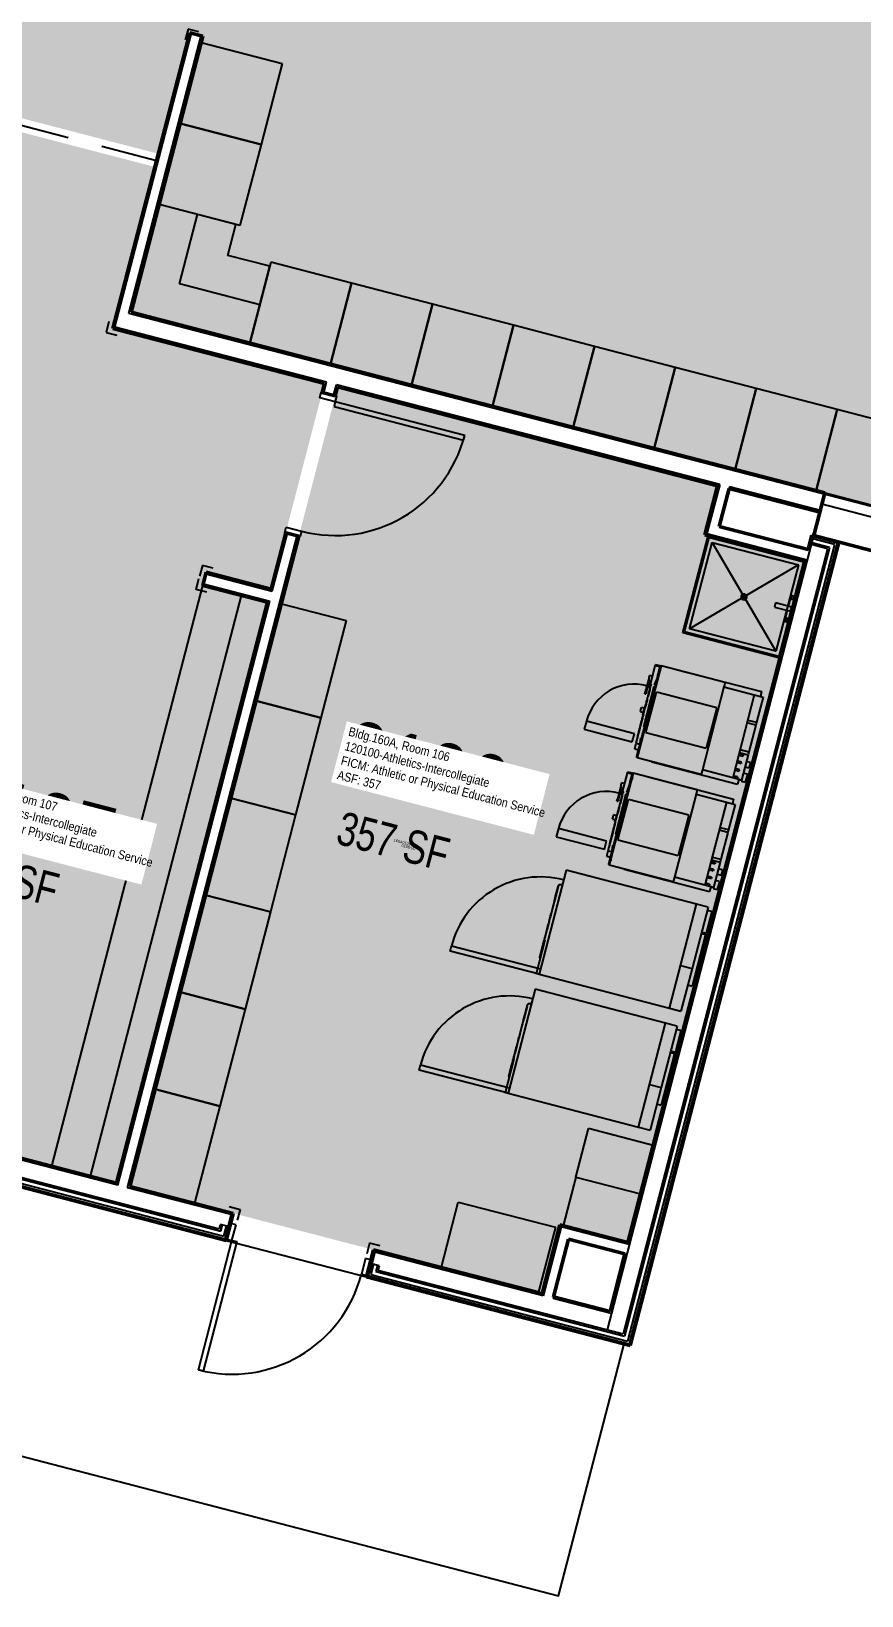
# Model space of a CAD drawing. Header units: inches. Extents: x 69197503 to 69201323, y 27704041 to 27705339.
# Drawn here: x 69200402 to 69200700, y 27704041 to 27704603 of the extents above; entities that cross this region are included whole.
import ezdxf
from ezdxf.enums import TextEntityAlignment as Align

# ---------------------------------------------------------------- set-up
doc = ezdxf.new("R2010")
doc.units = ezdxf.units.IN
doc.header["$LTSCALE"] = 100
doc.header["$MEASUREMENT"] = 0
doc.linetypes.add('DASHED2', pattern=[0.375, 0.25, -0.125])
doc.layers.get('0').update_dxf_attribs({"linetype": 'CONTINUOUS'})
for name, color, linetype in [('A-DOOR', 2, 'CONTINUOUS'), ('A-FLOR', 3, 'CONTINUOUS'), ('A-FURN', 3, 'CONTINUOUS'), ('A-IDEN-RNUM', 7, 'CONTINUOUS'), ('A-IDEN-SNUM', 4, 'CONTINUOUS'), ('A-IDEN-VNUM', 4, 'CONTINUOUS'), ('A-MISC', 3, 'CONTINUOUS'), ('A-ROOF', 2, 'CONTINUOUS'), ('A-SITE', 3, 'CONTINUOUS'), ('A-WALL', 5, 'CONTINUOUS'), ('AREA-TEXT', 3, 'CONTINUOUS'), ('P-SANR-FIXT', 2, 'CONTINUOUS'), ('Rooms-Category-Color', 7, 'CONTINUOUS'), ('Rooms-College-Color', 7, 'CONTINUOUS'), ('Rooms-Department-Color', 7, 'CONTINUOUS'), ('Rooms-Division-Color', 7, 'CONTINUOUS'), ('Rooms-Information', 7, 'CONTINUOUS')]:
    doc.layers.add(name, color=color, linetype=linetype)
doc.styles.add('AREA', font='arial.ttf', dxfattribs={"width": 0.75, "height": 12})
doc.styles.add('CP_ROOMSNUMBER', font='arial.ttf', dxfattribs={"height": 1})
doc.styles.add('CP_ROOMVNUMBER', font='arial.ttf', dxfattribs={"width": 0.85, "height": 0.075})

# ---------------------------------------------------------------- blocks, each defined once
blk = doc.blocks.new('DLR_Int_WDFlushPanel_HMFrame - 48x96Door 2inchFrameHead TYPE A-3938813-ar1all Departments')
at = {"color": 0, "linetype": 'ByBlock', "lineweight": -2}
for p, q in [((-26, -2.9375), (-26, 2.8125)), ((-26, 2.8125), (-24, 2.8125)), ((-24, 2.8125), (-24, -2.9375)), ((24, -2.9375), (24, 2.8125)), ((24, 2.8125), (26, 2.8125)), ((26, 2.8125), (26, -2.9375)), ((-24, -2.9375), (-26, -2.9375)), ((22.25, -2.9375), (22.25, -50.9375)), ((24, -2.9375), (22.25, -2.9375)), ((24, -50.9375), (24, -2.9375)), ((26, -2.9375), (24, -2.9375)), ((22.25, -50.9375), (24, -50.9375))]:
    blk.add_line(p, q, dxfattribs=at)
blk.add_arc((24, -2.9375), 48, 180, 270, dxfattribs=at)
blk = doc.blocks.new('DLR_Sink_MopSink - 36_ x 36_-794362-ar1all Departments')
at = {"color": 0, "linetype": 'ByBlock', "lineweight": -2}
for p, q in [((-17.5, -35.5), (-17.5, -0.5)), ((-17.5, -0.5), (-4.75, -0.5)), ((-16, -34), (16, -2)), ((-16, -2), (16, -34)), ((-16, -34), (-16, -2)), ((-16, -2), (16, -2)), ((-4.75, 0), (-4.75, -1.75)), ((-4.75, -1.75), (-0.75, -1.75)), ((-3.25, -0.5), (-3.25, 0)), ((-3.25, -0.5), (-0.75, -0.5)), ((0.75, -0.5), (-0.75, -0.5)), ((-0.75, -0.5), (-0.75, -6.5)), ((0.75, -6.5), (0.75, -0.5)), ((0.75, -0.5), (3.25, -0.5)), ((0.75, -1.75), (4.75, -1.75)), ((3.25, 0), (3.25, -0.5)), ((4.75, -1.75), (4.75, 0)), ((4.75, -0.5), (17.5, -0.5)), ((16, -2), (16, -34)), ((17.5, -0.5), (17.5, -35.5)), ((18, 0), (18, -36)), ((-0.75, -6.5), (0.75, -6.5)), ((18, -36), (-18, -36)), ((17.5, -35.5), (-17.5, -35.5)), ((16, -34), (-16, -34))]:
    blk.add_line(p, q, dxfattribs=at)
for centre, radius, start, end in [((-4, -1.125), 0.5, 360, 180), ((-4, -1.125), 0.5, 180, 360), ((4, -1.125), 0.5, 0, 180), ((4, -1.125), 0.5, 180, 360), ((0, -18), 1, 360, 180), ((0, -18), 1, 180, 360), ((0, -18), 0.75, 0, 180), ((0, -18), 0.75, 180, 0)]:
    blk.add_arc(centre, radius, start, end, dxfattribs=at)
blk = doc.blocks.new('DLR_Ext_HMFlushPanel_HMFrame - 48x96Door TYPE A-2759942-ar1all Departments')
at = {"color": 0, "linetype": 'ByBlock', "lineweight": -2}
for p, q in [((22.25, 52.5), (24, 52.5)), ((22.25, 4.5), (22.25, 52.5)), ((24, 52.5), (24, 4.5)), ((-24, 4.5), (-26, 4.5)), ((-26, 4.5), (-26, -1.25)), ((-24, -1.25), (-24, 4.5)), ((24, 4.5), (22.25, 4.5)), ((26, 4.5), (24, 4.5)), ((24, 4.5), (24, -1.25)), ((26, -1.25), (26, 4.5)), ((-26, -1.25), (-24, -1.25)), ((24, -1.25), (26, -1.25))]:
    blk.add_line(p, q, dxfattribs=at)
blk.add_arc((24, 4.5), 48, 90, 180, dxfattribs=at)
blk = doc.blocks.new('DLR_Shelves_Metal_3D - 2_-0_ Deep-3177378-ar1all Departments')
at = {"color": 0, "linetype": 'ByBlock', "lineweight": -2}
for p, q in [((-18, -24), (-18, 0)), ((-18, 0), (18, 0)), ((18, 0), (18, -24)), ((18, -24), (-18, -24))]:
    blk.add_line(p, q, dxfattribs=at)
blk = doc.blocks.new('DLR_Locker_with_Bench - Player-3667810-ar1all Departments')
at = {"color": 0, "linetype": 'ByBlock', "lineweight": -2}
for p, q in [((-14.26, 0), (-14.26, -30)), ((15.74, 0), (-14.26, 0)), ((15.74, -30), (15.74, 0)), ((-14.26, -30), (15.74, -30))]:
    blk.add_line(p, q, dxfattribs=at)
blk = doc.blocks.new('DLR_Locker_with_Bench - Player-3691357-ar1all Departments')
at = {"color": 0, "linetype": 'ByBlock', "lineweight": -2}
for p, q in [((-14.26, 0), (-14.26, 30)), ((-14.26, 30), (15.74, 30)), ((15.74, 30), (15.74, 0)), ((15.74, 0), (-14.26, 0))]:
    blk.add_line(p, q, dxfattribs=at)
blk = doc.blocks.new('Locker_Room_Bench_with_Shelving_Array_10422 - Locker_Room_Bench_with_Shelving_Array_10422-3438651-ar1all Departments')
at = {"color": 0, "linetype": 'ByBlock', "lineweight": -2}
for p, q in [((0, -24.02), (0, 0)), ((0, 0), (215.34, 0)), ((215.34, 0), (215.34, -24.02)), ((0, -9.84), (215.34, -9.84)), ((215.34, -24.02), (0, -24.02))]:
    blk.add_line(p, q, dxfattribs=at)
blk = doc.blocks.new('DLR_Corner_Guard - DLR_Corner_Guard-2800152-ar1all Departments')
at = {"color": 0, "linetype": 'ByBlock', "lineweight": -2}
for p, q in [((-2, 2), (-2, -2)), ((-2, -2), (2, -2))]:
    blk.add_line(p, q, dxfattribs=at)
blk = doc.blocks.new('DLR_Corner_Guard - DLR_Corner_Guard-2892448-ar1all Departments')
at = {"color": 0, "linetype": 'ByBlock', "lineweight": -2}
for p, q in [((-2, 2), (2, 2)), ((-2, -2), (-2, 2))]:
    blk.add_line(p, q, dxfattribs=at)
blk = doc.blocks.new('AWI 401 Tall Storage Sgl Door - AWI 401 Tall Storage Sgl Door 18x96-3177642-ar1all Departments')
at = {"color": 0, "linetype": 'ByBlock', "lineweight": -2}
for p, q in [((-11.26, -24), (-11.26, 0)), ((-11.26, 0), (6.74, 0)), ((6.74, 0), (6.74, -24)), ((-11.26, -24), (6.74, -24))]:
    blk.add_line(p, q, dxfattribs=at)
blk = doc.blocks.new('AWI 401 Tall Storage Sgl Door - AWI 401 Tall Storage Sgl Door 18x96-3177683-ar1all Departments')
at = {"color": 0, "linetype": 'ByBlock', "lineweight": -2}
for p, q in [((-11.26, 24), (6.74, 24)), ((-11.26, 24), (-11.26, 0)), ((6.74, 0), (6.74, 24)), ((-11.26, 0), (6.74, 0))]:
    blk.add_line(p, q, dxfattribs=at)
blk = doc.blocks.new('Washer_UniMac_UW-45-65-Electric - Washer_UniMac_UW-45-65-Electric-3259779-ar1all Departments')
at = {"color": 0, "linetype": 'ByBlock', "lineweight": -2}
for p, q in [((-17.19, 18.94), (-15.45, 18.94)), ((-17.19, -12.81), (-17.19, 18.94)), ((-15.45, 19.94), (-6.09, 19.94)), ((-15.45, 16.69), (-15.45, 19.94)), ((-6.09, 19.94), (-5.03, 19.94)), ((-6.09, 16.69), (-6.09, 19.94)), ((-5.03, 19.94), (4.9, 19.94)), ((-5.03, 19.94), (-5.03, 16.69)), ((4.9, 19.94), (5.96, 19.94)), ((4.9, 16.69), (4.9, 19.94)), ((5.96, 19.94), (15.32, 19.94)), ((5.96, 16.69), (5.96, 19.94)), ((6.46, 18.27), (6.46, 16.69)), ((6.47, 18.27), (6.58, 18.27)), ((6.58, 18.27), (6.96, 18.27)), ((6.96, 16.69), (6.96, 18.27)), ((8.41, 21.44), (8.41, 19.94)), ((8.41, 21.44), (10.41, 21.44)), ((9.08, 18.27), (9.08, 16.69)), ((9.09, 18.27), (9.2, 18.27)), ((9.2, 18.27), (9.58, 18.27)), ((9.58, 16.69), (9.58, 18.27)), ((10.41, 19.94), (10.41, 21.44)), ((11.94, 18.27), (11.94, 16.69)), ((11.95, 18.27), (12.06, 18.27)), ((12.06, 18.27), (12.44, 18.27)), ((12.44, 16.69), (12.44, 18.27)), ((12.72, 21.44), (12.72, 19.94)), ((12.72, 21.44), (15.72, 21.44)), ((14.56, 18.27), (14.56, 16.69)), ((14.57, 18.27), (14.68, 18.27)), ((14.68, 18.27), (15.06, 18.27)), ((15.06, 16.69), (15.06, 18.27)), ((15.32, 19.94), (15.32, 16.69)), ((15.32, 18.94), (17.06, 18.94)), ((15.72, 19.94), (15.33, 19.94)), ((15.72, 19.94), (15.72, 21.44)), ((17.06, -12.81), (17.06, 18.94)), ((-15.45, 5.44), (-15.45, 16.69)), ((-15.45, 16.69), (15.32, 16.69)), ((15.32, 16.69), (15.32, 5.44)), ((-17.06, 5.44), (-17.06, -18.3)), ((-17.06, 5.44), (-15.46, 5.44)), ((-15.45, 5.44), (15.32, 5.44)), ((-7.56, 4.81), (7.44, 4.81)), ((-7.56, 4.81), (-7.56, -17.56)), ((7.44, -17.56), (7.44, 4.81)), ((15.33, 5.44), (16.94, 5.44)), ((16.94, -18.3), (16.94, 5.44)), ((-17.06, -12.81), (-17.19, -12.81)), ((17.06, -12.81), (16.94, -12.81)), ((-17.06, -18.3), (16.94, -18.3)), ((-16.97, -18.56), (-16.97, -20.31)), ((-16.97, -18.56), (-16.6, -18.56)), ((-16.6, -20.31), (-16.97, -20.31)), ((-16.6, -18.56), (-12.23, -18.56)), ((-16.6, -18.56), (-16.6, -20.31)), ((-8.25, -20.31), (-16.6, -20.31)), ((-15.51, -18.18), (-13.73, -18.42)), ((-12.85, -18.55), (-9.92, -18.95)), ((-12.7, -20.31), (-12.7, -21.06)), ((-12.7, -21.06), (-12.7, -21.44)), ((-11.97, -21.44), (-12.7, -21.44)), ((-11.97, -21.44), (-6.67, -21.44)), ((-10.95, -20.31), (-10.95, -21.06)), ((-6.67, -21.06), (-10.95, -21.06)), ((-9.27, -18.95), (5.68, -18.95)), ((-8.25, -20.31), (-8.25, -20.06)), ((7.44, -17.56), (-7.56, -17.56)), ((-6.67, -21.06), (-5.94, -21.06)), ((-5.94, -21.44), (-6.67, -21.44)), ((-5.94, -21.44), (-5.94, -21.06)), ((-1.56, -20.06), (-1.56, -20.22)), ((-0.06, -20.22), (-1.56, -20.22)), ((-0.81, -20.22), (-0.81, -21.34)), ((-0.06, -21.34), (-0.81, -21.34)), ((1.44, -20.22), (-0.06, -20.22)), ((0.69, -21.34), (-0.06, -21.34)), ((0.69, -21.34), (0.69, -20.22)), ((1.44, -20.22), (1.44, -20.05)), ((12.08, -19.94), (5.32, -19.94)), ((8.91, -21.44), (8.91, -39.25)), ((11.91, -21.44), (8.91, -21.44)), ((9.76, -18.56), (12.08, -18.56)), ((9.79, -18.95), (12.71, -18.55)), ((11.91, -39.25), (11.91, -21.44)), ((12.08, -18.56), (14.09, -18.56)), ((12.08, -19.94), (12.08, -18.56)), ((14.09, -19.94), (12.08, -19.94)), ((13.62, -18.42), (15.38, -18.18)), ((14.09, -19.94), (14.09, -18.56)), ((8.91, -39.25), (11.91, -39.25))]:
    blk.add_line(p, q, dxfattribs=at)
at = {"color": 0, "linetype": 'ByBlock', "lineweight": -2, "flags": 128}
for points in [[(-16.68, -18.55), (-16.7, -18.55), (-16.71, -18.55), (-16.73, -18.55), (-16.75, -18.55), (-16.76, -18.54), (-16.78, -18.54), (-16.8, -18.54), (-16.81, -18.53), (-16.83, -18.53), (-16.84, -18.52), (-16.86, -18.51), (-16.87, -18.51), (-16.89, -18.5), (-16.9, -18.49), (-16.92, -18.48), (-16.93, -18.47), (-16.94, -18.46), (-16.96, -18.45), (-16.97, -18.44), (-16.98, -18.43), (-16.99, -18.41), (-17, -18.4), (-17.01, -18.39), (-17.02, -18.38), (-17.03, -18.36), (-17.04, -18.35), (-17.05, -18.33), (-17.06, -18.32), (-17.06, -18.3)], [(-16.68, -18.55), (-16.67, -18.55), (-16.63, -18.55), (-16.56, -18.55), (-16.47, -18.55), (-16.35, -18.55), (-16.21, -18.55), (-16.03, -18.55), (-15.84, -18.55), (-15.62, -18.55), (-15.37, -18.55), (-15.1, -18.55), (-14.8, -18.55), (-14.48, -18.55), (-14.14, -18.55), (-13.78, -18.55), (-13.39, -18.55), (-12.98, -18.55), (-12.81, -18.55)], [(16.56, -18.55), (16.54, -18.55), (16.5, -18.55), (16.44, -18.55), (16.34, -18.55), (16.23, -18.55), (16.08, -18.55), (15.91, -18.55), (15.71, -18.55), (15.49, -18.55), (15.24, -18.55), (14.97, -18.55), (14.68, -18.55), (14.36, -18.55), (14.02, -18.55), (13.65, -18.55), (13.27, -18.55), (12.86, -18.55), (12.43, -18.55), (11.98, -18.55), (11.52, -18.55), (11.03, -18.55), (10.53, -18.55), (10.01, -18.55), (9.47, -18.55), (8.92, -18.55), (8.35, -18.55), (7.77, -18.55), (7.18, -18.55), (6.57, -18.55), (5.96, -18.55), (5.34, -18.55), (4.7, -18.55), (4.06, -18.55), (3.41, -18.55), (2.76, -18.55), (2.1, -18.55), (1.44, -18.55), (0.78, -18.55), (0.12, -18.55), (-0.55, -18.55), (-1.21, -18.55), (-1.87, -18.55), (-2.53, -18.55), (-3.19, -18.55), (-3.84, -18.55), (-4.48, -18.55), (-5.12, -18.55), (-5.75, -18.55), (-6.37, -18.55), (-6.98, -18.55), (-7.58, -18.55), (-8.16, -18.55), (-8.74, -18.55), (-9.3, -18.55), (-9.84, -18.55), (-10.37, -18.55), (-10.89, -18.55), (-11.38, -18.55), (-11.86, -18.55), (-12.32, -18.55), (-12.76, -18.55), (-13.18, -18.55), (-13.57, -18.55), (-13.95, -18.55), (-14.3, -18.55), (-14.63, -18.55), (-14.94, -18.55), (-15.23, -18.55), (-15.49, -18.55), (-15.72, -18.55), (-15.93, -18.55), (-16.12, -18.55), (-16.27, -18.55), (-16.41, -18.55), (-16.52, -18.55), (-16.6, -18.55), (-16.65, -18.55), (-16.68, -18.55), (-16.68, -18.55)], [(-15.88, -18.47), (-15.9, -18.47), (-15.91, -18.47), (-15.93, -18.47), (-15.94, -18.47), (-15.96, -18.47), (-15.97, -18.46), (-15.99, -18.46), (-16, -18.45), (-16.02, -18.45), (-16.03, -18.44), (-16.05, -18.44), (-16.06, -18.43), (-16.07, -18.42), (-16.09, -18.42), (-16.1, -18.41)], [(-15.88, -18.47), (-15.87, -18.47), (-15.83, -18.47), (-15.82, -18.47)], [(-15.64, -18.47), (-15.72, -18.47), (-15.8, -18.47), (-15.85, -18.47), (-15.88, -18.47), (-15.88, -18.47)], [(-9.44, -20.06), (-9.46, -20.06), (-9.48, -20.05), (-9.5, -20.05), (-9.52, -20.05), (-9.54, -20.05), (-9.55, -20.04), (-9.57, -20.04), (-9.59, -20.03), (-9.61, -20.03), (-9.63, -20.02), (-9.64, -20.01), (-9.66, -20), (-9.68, -19.99), (-9.69, -19.98), (-9.71, -19.97), (-9.73, -19.96), (-9.74, -19.95), (-9.75, -19.94), (-9.77, -19.93), (-9.78, -19.91), (-9.79, -19.9), (-9.81, -19.88), (-9.82, -19.87)], [(9.32, -20.06), (9.31, -20.06), (9.29, -20.06), (9.25, -20.06), (9.2, -20.06), (9.13, -20.06), (9.05, -20.06), (8.95, -20.06), (8.84, -20.06), (8.72, -20.06), (8.58, -20.06), (8.42, -20.06), (8.26, -20.06), (8.08, -20.06), (7.88, -20.06), (7.68, -20.06), (7.46, -20.06), (7.23, -20.06), (6.99, -20.06), (6.74, -20.06), (6.47, -20.06), (6.2, -20.06), (5.91, -20.06), (5.62, -20.06), (5.32, -20.06), (5.01, -20.06), (4.69, -20.06), (4.36, -20.06), (4.02, -20.06), (3.68, -20.06), (3.34, -20.06), (2.98, -20.06), (2.63, -20.06), (2.27, -20.06), (1.9, -20.06), (1.53, -20.06), (1.16, -20.06), (0.79, -20.06), (0.41, -20.06), (0.04, -20.06), (-0.34, -20.06), (-0.71, -20.06), (-1.08, -20.06), (-1.46, -20.06), (-1.83, -20.06), (-2.19, -20.06), (-2.56, -20.06), (-2.92, -20.06), (-3.27, -20.06), (-3.62, -20.06), (-3.97, -20.06), (-4.3, -20.06), (-4.63, -20.06), (-4.96, -20.06), (-5.27, -20.06), (-5.58, -20.06), (-5.88, -20.06), (-6.17, -20.06), (-6.45, -20.06), (-6.72, -20.06), (-6.98, -20.06), (-7.23, -20.06), (-7.46, -20.06), (-7.69, -20.06), (-7.9, -20.06), (-8.1, -20.06), (-8.29, -20.06), (-8.46, -20.06), (-8.62, -20.06), (-8.77, -20.06), (-8.9, -20.06), (-9.02, -20.06), (-9.12, -20.06), (-9.21, -20.06), (-9.29, -20.06), (-9.35, -20.06), (-9.39, -20.06), (-9.42, -20.06), (-9.44, -20.06), (-9.44, -20.06)], [(-9.43, -20.06), (-9.41, -20.06), (-9.37, -20.06), (-9.34, -20.06)], [(-8.13, -20.06), (-8.01, -20.06), (-7.8, -20.06), (-7.59, -20.06), (-7.36, -20.06), (-7.11, -20.06), (-6.86, -20.06), (-6.6, -20.06), (-6.32, -20.06), (-6.04, -20.06), (-5.74, -20.06), (-5.44, -20.06), (-5.25, -20.06)], [(-4.13, -20.06), (-3.81, -20.06), (-3.46, -20.06), (-3.11, -20.06), (-2.75, -20.06), (-2.39, -20.06), (-2.03, -20.06), (-1.66, -20.06), (-1.56, -20.06)], [(1.44, -20.06), (1.7, -20.06), (2.07, -20.06), (2.43, -20.06), (2.79, -20.06), (3.15, -20.06), (3.5, -20.06), (3.84, -20.06), (4.18, -20.06), (4.51, -20.06), (4.83, -20.06), (5.15, -20.06), (5.46, -20.06), (5.76, -20.06), (6.05, -20.06), (6.33, -20.06), (6.6, -20.06), (6.85, -20.06), (7.1, -20.06), (7.34, -20.06), (7.56, -20.06), (7.78, -20.06), (7.97, -20.06), (8.16, -20.06), (8.34, -20.06), (8.5, -20.06), (8.64, -20.06), (8.78, -20.06), (8.89, -20.06), (9, -20.06), (9.09, -20.06), (9.16, -20.06), (9.22, -20.06), (9.27, -20.06), (9.3, -20.06), (9.32, -20.06), (9.32, -20.06)], [(9.63, -19.94), (9.62, -19.95), (9.6, -19.96), (9.59, -19.97), (9.57, -19.98), (9.56, -19.99), (9.54, -20), (9.52, -20.01), (9.51, -20.02), (9.49, -20.02), (9.47, -20.03), (9.45, -20.04), (9.43, -20.04), (9.42, -20.05), (9.4, -20.05), (9.38, -20.05), (9.36, -20.05), (9.34, -20.06), (9.32, -20.06), (9.32, -20.06)], [(12.68, -18.55), (13.05, -18.55), (13.45, -18.55), (13.82, -18.55), (14.18, -18.55), (14.51, -18.55), (14.82, -18.55), (15.1, -18.55), (15.36, -18.55), (15.6, -18.55), (15.81, -18.55), (15.99, -18.55), (16.15, -18.55), (16.28, -18.55), (16.39, -18.55), (16.47, -18.55), (16.52, -18.55), (16.55, -18.55), (16.56, -18.55)], [(15.76, -18.47), (15.74, -18.47), (15.71, -18.47), (15.64, -18.47), (15.56, -18.47), (15.52, -18.47)], [(15.69, -18.47), (15.73, -18.47), (15.75, -18.47), (15.76, -18.47)], [(15.98, -18.41), (15.96, -18.41), (15.95, -18.42), (15.94, -18.43), (15.92, -18.44), (15.91, -18.44), (15.9, -18.45), (15.88, -18.45), (15.87, -18.46), (15.85, -18.46), (15.84, -18.47), (15.82, -18.47), (15.81, -18.47), (15.79, -18.47), (15.78, -18.47), (15.76, -18.47), (15.76, -18.47)], [(16.94, -18.3), (16.93, -18.32), (16.92, -18.33), (16.91, -18.35), (16.91, -18.36), (16.9, -18.38), (16.89, -18.39), (16.88, -18.4), (16.87, -18.42), (16.85, -18.43), (16.84, -18.44), (16.83, -18.45), (16.82, -18.46), (16.8, -18.47), (16.79, -18.48), (16.78, -18.49), (16.76, -18.5), (16.75, -18.51), (16.73, -18.51), (16.72, -18.52), (16.7, -18.53), (16.69, -18.53), (16.67, -18.54), (16.65, -18.54), (16.64, -18.54), (16.62, -18.55), (16.6, -18.55), (16.59, -18.55), (16.57, -18.55), (16.56, -18.55)]]:
    blk.add_lwpolyline(points, dxfattribs=at)
at = {"color": 0, "linetype": 'ByBlock', "lineweight": -2}
blk.add_arc((8.91, -21.44), 17.81, 180, 270, dxfattribs=at)
blk = doc.blocks.new('DryerTumbler_UniMac_UT-Series-50-75-Electric - 75 lb Capacity 240V 1 Phase-3261817-ar1all Departments')
at = {"color": 0, "linetype": 'ByBlock', "lineweight": -2}
for p, q in [((-19.31, 25.48), (3.5, 25.48)), ((-19.31, 25.48), (-19.31, 21.23)), ((-18.07, 27.23), (-18.07, 25.48)), ((-18.07, 27.23), (-10.07, 27.23)), ((-10.07, 25.48), (-10.07, 27.23)), ((-9.49, 27.12), (9.57, 27.12)), ((-9.49, 25.48), (-9.49, 27.12)), ((3.5, 25.48), (19.31, 25.48)), ((3.5, 21.23), (3.5, 25.48)), ((9.57, 25.48), (9.57, 27.12)), ((19.31, 21.23), (19.31, 25.48)), ((19.31, 21.23), (-19.31, 21.23)), ((-19.31, 21.23), (-19.31, -27.13)), ((19.31, 21.23), (3.5, 21.23)), ((19.31, -27.13), (19.31, 21.23)), ((-19.31, -27.13), (19.31, -27.13)), ((-13.88, -27.13), (-13.88, -27.62)), ((17.31, -27.13), (19.31, -27.13)), ((17.31, -60.13), (17.31, -27.13)), ((19.31, -27.13), (19.31, -60.13)), ((19.31, -28.13), (19.31, -27.13)), ((-12.81, -28.38), (-12.81, -28.44)), ((-9.37, -28.44), (-12.81, -28.44)), ((-9.37, -28.44), (-9.37, -28.41)), ((-7.58, -28.44), (-9.37, -28.44)), ((-7.58, -28.44), (-7.58, -28.41)), ((19.31, -28.13), (6.81, -28.13)), ((18.85, -28.44), (18.85, -28.13)), ((19.31, -28.44), (18.85, -28.44)), ((19.31, -28.13), (19.31, -28.44)), ((19.31, -60.13), (17.31, -60.13))]:
    blk.add_line(p, q, dxfattribs=at)
at = {"color": 0, "linetype": 'ByBlock', "lineweight": -2, "flags": 128}
for points in [[(-13.09, -28.41), (-13.12, -28.41), (-13.15, -28.41), (-13.18, -28.4), (-13.21, -28.4), (-13.25, -28.39), (-13.28, -28.39), (-13.31, -28.38), (-13.34, -28.37), (-13.37, -28.36), (-13.4, -28.35), (-13.42, -28.34), (-13.45, -28.32), (-13.48, -28.31), (-13.51, -28.29), (-13.53, -28.27), (-13.56, -28.26), (-13.58, -28.24), (-13.61, -28.22), (-13.63, -28.19), (-13.65, -28.17), (-13.67, -28.15), (-13.69, -28.13), (-13.71, -28.1), (-13.73, -28.08), (-13.75, -28.05), (-13.77, -28.02), (-13.78, -28), (-13.8, -27.97), (-13.81, -27.94), (-13.82, -27.91), (-13.83, -27.88), (-13.84, -27.85), (-13.85, -27.82), (-13.86, -27.79), (-13.86, -27.76), (-13.87, -27.73), (-13.87, -27.7), (-13.87, -27.66), (-13.88, -27.63), (-13.88, -27.62)], [(-12.75, -28.41), (-12.8, -28.41), (-12.9, -28.41), (-12.98, -28.41), (-13.04, -28.41), (-13.07, -28.41), (-13.09, -28.41), (-13.09, -28.41)], [(-13.09, -28.41), (-13.08, -28.41), (-13.05, -28.41), (-13, -28.41), (-12.92, -28.41), (-12.83, -28.41), (-12.71, -28.41), (-12.58, -28.41), (-12.42, -28.41), (-12.25, -28.41), (-12.06, -28.41), (-11.84, -28.41), (-11.61, -28.41), (-11.36, -28.41), (-11.09, -28.41), (-10.8, -28.41), (-10.5, -28.41), (-10.18, -28.41), (-9.84, -28.41), (-9.49, -28.41), (-9.12, -28.41), (-8.74, -28.41), (-8.34, -28.41), (-7.93, -28.41), (-7.51, -28.41), (-7.07, -28.41), (-6.63, -28.41), (-6.17, -28.41), (-5.7, -28.41), (-5.23, -28.41), (-4.74, -28.41), (-4.25, -28.41), (-3.75, -28.41), (-3.25, -28.41), (-2.74, -28.41), (-2.22, -28.41), (-1.71, -28.41), (-1.19, -28.41), (-0.66, -28.41), (-0.14, -28.41), (0, -28.41)], [(0, -28.41), (-0.52, -28.41), (-1.05, -28.41), (-1.57, -28.41), (-2.09, -28.41), (-2.6, -28.41), (-3.11, -28.41), (-3.62, -28.41), (-4.12, -28.41), (-4.61, -28.41), (-5.1, -28.41), (-5.58, -28.41), (-6.04, -28.41), (-6.5, -28.41), (-6.95, -28.41), (-7.39, -28.41), (-7.58, -28.41)], [(0, -28.41), (0.52, -28.41), (1.05, -28.41), (1.57, -28.41), (2.09, -28.41), (2.6, -28.41), (3.11, -28.41), (3.62, -28.41), (4.12, -28.41), (4.61, -28.41), (5.1, -28.41), (5.58, -28.41), (6.04, -28.41), (6.5, -28.41), (6.95, -28.41), (7.39, -28.41), (7.82, -28.41), (8.23, -28.41), (8.63, -28.41), (9.02, -28.41), (9.39, -28.41), (9.75, -28.41), (10.09, -28.41), (10.41, -28.41), (10.72, -28.41), (11.01, -28.41), (11.29, -28.41), (11.54, -28.41), (11.78, -28.41), (12, -28.41), (12.2, -28.41), (12.38, -28.41), (12.54, -28.41), (12.68, -28.41), (12.8, -28.41), (12.9, -28.41), (12.98, -28.41), (13.04, -28.41), (13.07, -28.41), (13.09, -28.41), (13.09, -28.41)], [(13.09, -28.41), (13.08, -28.41), (13.05, -28.41), (13, -28.41), (12.92, -28.41), (12.83, -28.41), (12.71, -28.41), (12.58, -28.41), (12.42, -28.41), (12.25, -28.41), (12.06, -28.41), (11.84, -28.41), (11.61, -28.41), (11.36, -28.41), (11.09, -28.41), (10.8, -28.41), (10.5, -28.41), (10.18, -28.41), (9.84, -28.41), (9.49, -28.41), (9.12, -28.41), (8.74, -28.41), (8.34, -28.41), (7.93, -28.41), (7.51, -28.41), (7.07, -28.41), (6.63, -28.41), (6.17, -28.41), (5.7, -28.41), (5.23, -28.41), (4.74, -28.41), (4.25, -28.41), (3.75, -28.41), (3.25, -28.41), (2.74, -28.41), (2.22, -28.41), (1.71, -28.41), (1.19, -28.41), (0.66, -28.41), (0.14, -28.41), (0, -28.41)], [(13.7, -28.13), (13.68, -28.14), (13.66, -28.17), (13.64, -28.19), (13.61, -28.21), (13.59, -28.23), (13.57, -28.25), (13.54, -28.27), (13.51, -28.29), (13.49, -28.3), (13.46, -28.32), (13.43, -28.33), (13.4, -28.35), (13.37, -28.36), (13.34, -28.37), (13.31, -28.38), (13.28, -28.39), (13.25, -28.39), (13.22, -28.4), (13.19, -28.4), (13.16, -28.41), (13.13, -28.41), (13.1, -28.41), (13.09, -28.41)]]:
    blk.add_lwpolyline(points, dxfattribs=at)
at = {"color": 0, "linetype": 'ByBlock', "lineweight": -2}
blk.add_arc((17.31, -27.13), 33, 180, 270, dxfattribs=at)
blk = doc.blocks.new('Locker Corner Piece3 - Locker Corner Piece-3289310-ar1all Departments')
at = {"color": 0, "linetype": 'ByBlock', "lineweight": -2}
for p, q in [((1107.67, 2215.58), (1093.42, 2215.58)), ((1093.42, 2215.58), (1093.42, 2175.58)), ((1121.92, 2215.58), (1107.67, 2215.58)), ((1107.67, 2189.83), (1107.67, 2215.58)), ((1121.92, 2204.08), (1121.92, 2215.58)), ((1137.42, 2204.08), (1121.92, 2204.08)), ((1137.42, 2189.83), (1137.42, 2204.08)), ((1137.42, 2189.83), (1107.67, 2189.83)), ((1137.42, 2175.58), (1137.42, 2189.83)), ((1093.42, 2175.58), (1137.42, 2175.58))]:
    blk.add_line(p, q, dxfattribs=at)

msp = doc.modelspace()

# ---------------------------------------------------------------- hatches: boundary and pattern name
at = {"layer": 'Rooms-Category-Color', "true_color": 0xfbafa2}
for points in [[(69200301.19, 27704597.03), (69200447.82, 27704558.9), (69200459.11, 27704602.33), (69200463.83, 27704601.11), (69200438.06, 27704502.02), (69200813.58, 27704404.39), (69200917.9, 27704807.09), (69200391.41, 27704943.99)], [(69200316.88, 27704488.98), (69200340.98, 27704581.64), (69200446.59, 27704554.18), (69200431.52, 27704496.23), (69200507.49, 27704476.48), (69200488.31, 27704402.68), (69200465.08, 27704408.72), (69200463.84, 27704404.01), (69200487.08, 27704397.97), (69200432.89, 27704189.55), (69200300.54, 27704223.97), (69200364.89, 27704471.45), (69200390.18, 27704464.88), (69200391.4, 27704469.6)], [(69200437.66, 27704188.35), (69200585.56, 27704149.85), (69200591.99, 27704174.56), (69200616.39, 27704168.22), (69200679.98, 27704412.77), (69200643.96, 27704422.14), (69200648.55, 27704439.8), (69200512.21, 27704475.25)]]:
    msp.add_hatch(color=21, dxfattribs=at).paths.add_polyline_path(points)
at = {"layer": 'Rooms-College-Color', "true_color": 0xffff64}
for points in [[(69200301.19, 27704597.03), (69200447.82, 27704558.9), (69200459.11, 27704602.33), (69200463.83, 27704601.11), (69200438.06, 27704502.02), (69200813.58, 27704404.39), (69200917.9, 27704807.09), (69200391.41, 27704943.99)], [(69200316.88, 27704488.98), (69200340.98, 27704581.64), (69200446.59, 27704554.18), (69200431.52, 27704496.23), (69200507.49, 27704476.48), (69200488.31, 27704402.68), (69200465.08, 27704408.72), (69200463.84, 27704404.01), (69200487.08, 27704397.97), (69200432.89, 27704189.55), (69200300.54, 27704223.97), (69200364.89, 27704471.45), (69200390.18, 27704464.88), (69200391.4, 27704469.6)], [(69200437.66, 27704188.35), (69200585.56, 27704149.85), (69200591.99, 27704174.56), (69200616.39, 27704168.22), (69200679.98, 27704412.77), (69200643.96, 27704422.14), (69200648.55, 27704439.8), (69200512.21, 27704475.25)]]:
    msp.add_hatch(color=51, dxfattribs=at).paths.add_polyline_path(points)
at = {"layer": 'Rooms-Department-Color', "true_color": 0x604aed}
for points in [[(69200301.19, 27704597.03), (69200447.82, 27704558.9), (69200459.11, 27704602.33), (69200463.83, 27704601.11), (69200438.06, 27704502.02), (69200813.58, 27704404.39), (69200917.9, 27704807.09), (69200391.41, 27704943.99)], [(69200316.88, 27704488.98), (69200340.98, 27704581.64), (69200446.59, 27704554.18), (69200431.52, 27704496.23), (69200507.49, 27704476.48), (69200488.31, 27704402.68), (69200465.08, 27704408.72), (69200463.84, 27704404.01), (69200487.08, 27704397.97), (69200432.89, 27704189.55), (69200300.54, 27704223.97), (69200364.89, 27704471.45), (69200390.18, 27704464.88), (69200391.4, 27704469.6)], [(69200437.66, 27704188.35), (69200585.56, 27704149.85), (69200591.99, 27704174.56), (69200616.39, 27704168.22), (69200679.98, 27704412.77), (69200643.96, 27704422.14), (69200648.55, 27704439.8), (69200512.21, 27704475.25)]]:
    msp.add_hatch(color=173, dxfattribs=at).paths.add_polyline_path(points)
at = {"layer": 'Rooms-Division-Color', "true_color": 0x604aed}
for points in [[(69200301.19, 27704597.03), (69200447.82, 27704558.9), (69200459.11, 27704602.33), (69200463.83, 27704601.11), (69200438.06, 27704502.02), (69200813.58, 27704404.39), (69200917.9, 27704807.09), (69200391.41, 27704943.99)], [(69200316.88, 27704488.98), (69200340.98, 27704581.64), (69200446.59, 27704554.18), (69200431.52, 27704496.23), (69200507.49, 27704476.48), (69200488.31, 27704402.68), (69200465.08, 27704408.72), (69200463.84, 27704404.01), (69200487.08, 27704397.97), (69200432.89, 27704189.55), (69200300.54, 27704223.97), (69200364.89, 27704471.45), (69200390.18, 27704464.88), (69200391.4, 27704469.6)], [(69200437.66, 27704188.35), (69200585.56, 27704149.85), (69200591.99, 27704174.56), (69200616.39, 27704168.22), (69200679.98, 27704412.77), (69200643.96, 27704422.14), (69200648.55, 27704439.8), (69200512.21, 27704475.25)]]:
    msp.add_hatch(color=173, dxfattribs=at).paths.add_polyline_path(points)

# ---------------------------------------------------------------- linework, layer by layer
at = {"layer": 'A-FLOR', "linetype": 'DASHED2'}
msp.add_line((69200391.31, 27704571.07), (69200447.2, 27704556.54), dxfattribs=at)
at = {"layer": 'A-FLOR'}
msp.add_line((69200472.23, 27704168.99), (69200522.56, 27704155.9), dxfattribs=at)
at = {"layer": 'A-ROOF'}
msp.add_lwpolyline([(69199713.52, 27704373.77), (69199689.39, 27704276.14), (69200591.52, 27704041.49), (69200615.02, 27704131.86)], dxfattribs=at)
at = {"layer": 'A-SITE', "lineweight": 50}
msp.add_line((69200687.04, 27704437.29), (69200683.04, 27704421.92), dxfattribs=at)
at = {"layer": 'A-WALL', "lineweight": 50}
for p, q in [((69200459.11, 27704602.33), (69200431.52, 27704496.23)), ((69200438.06, 27704502.02), (69200463.83, 27704601.11)), ((69200463.83, 27704601.11), (69200459.11, 27704602.33)), ((69200687.04, 27704437.29), (69200438.06, 27704502.02)), ((69200431.52, 27704496.23), (69200507.49, 27704476.48)), ((69200507.49, 27704476.48), (69200506.65, 27704473.21)), ((69200506.65, 27704473.21), (69200511.36, 27704471.99)), ((69200511.36, 27704471.99), (69200512.21, 27704475.25)), ((69200512.21, 27704475.25), (69200648.55, 27704439.8)), ((69200648.55, 27704439.8), (69200643.96, 27704422.14)), ((69200649.14, 27704425.18), (69200652.67, 27704438.73)), ((69200652.67, 27704438.73), (69200685.21, 27704430.27)), ((69200681.05, 27704416.89), (69200649.14, 27704425.18)), ((69200437.61, 27704188.33), (69200498.28, 27704421.66)), ((69200493.56, 27704422.89), (69200488.31, 27704402.68)), ((69200498.28, 27704421.66), (69200493.56, 27704422.89)), ((69200617.13, 27704131.31), (69200692.08, 27704419.57)), ((69200643.96, 27704422.14), (69200679.98, 27704412.77)), ((69200682.41, 27704422.09), (69200681.05, 27704416.89)), ((69200692.08, 27704419.57), (69200682.41, 27704422.09)), ((69200683.04, 27704421.92), (69201016.94, 27704335.11)), ((69200465.08, 27704408.72), (69200463.85, 27704404.01)), ((69200488.31, 27704402.68), (69200465.08, 27704408.72)), ((69200679.98, 27704412.77), (69200616.39, 27704168.22)), ((69200463.85, 27704404.01), (69200487.08, 27704397.97)), ((69200487.08, 27704397.97), (69200432.89, 27704189.55)), ((69200432.89, 27704189.55), (69200383.77, 27704202.32)), ((69200381.26, 27704192.65), (69200472.23, 27704168.99)), ((69200474.75, 27704178.67), (69200437.61, 27704188.33)), ((69200472.23, 27704168.99), (69200474.75, 27704178.67)), ((69200591.99, 27704174.56), (69200585.56, 27704149.85)), ((69200616.39, 27704168.22), (69200591.99, 27704174.56)), ((69200589.68, 27704148.79), (69200595.03, 27704169.38)), ((69200595.03, 27704169.38), (69200615.33, 27704164.11)), ((69200525.07, 27704165.58), (69200522.56, 27704155.9)), ((69200585.56, 27704149.85), (69200525.07, 27704165.58)), ((69200615.33, 27704164.11), (69200609.97, 27704143.51)), ((69200522.56, 27704155.9), (69200617.13, 27704131.31)), ((69200609.97, 27704143.51), (69200589.68, 27704148.79))]:
    msp.add_line(p, q, dxfattribs=at)
at = {"layer": 'A-WALL'}
for p, q in [((69200432.28, 27704496.68), (69200459.71, 27704602.17)), ((69200437.3, 27704501.58), (69200463.22, 27704601.26)), ((69200814.02, 27704403.62), (69200437.3, 27704501.58)), ((69200508.26, 27704476.93), (69200432.28, 27704496.68)), ((69200507.25, 27704473.06), (69200508.26, 27704476.93)), ((69200510.76, 27704472.14), (69200511.77, 27704476.02)), ((69200649.32, 27704440.25), (69200511.77, 27704476.02)), ((69200649.32, 27704440.25), (69200644.72, 27704422.59)), ((69200648.71, 27704440.41), (69200648.55, 27704439.8)), ((69200652.82, 27704439.34), (69200652.67, 27704438.73)), ((69200685.37, 27704430.88), (69200652.82, 27704439.34)), ((69200685.97, 27704433.18), (69200685.21, 27704430.27)), ((69201008.61, 27704349.28), (69200685.97, 27704433.18)), ((69200436.85, 27704187.88), (69200497.67, 27704421.82)), ((69200488.75, 27704401.92), (69200494.16, 27704422.73)), ((69200683.01, 27704421.93), (69200608.91, 27704136.94)), ((69200644.72, 27704422.59), (69200680.75, 27704413.22)), ((69200690.56, 27704418.68), (69200682.7, 27704420.72)), ((69200691.47, 27704419.21), (69200682.88, 27704421.45)), ((69200687.97, 27704417.16), (69200614.71, 27704135.43)), ((69200688.73, 27704417.6), (69200615.16, 27704134.67)), ((69200690.56, 27704418.68), (69200616.24, 27704132.84)), ((69200691.47, 27704419.21), (69200616.77, 27704131.92)), ((69200681.05, 27704416.89), (69200681.66, 27704416.73)), ((69200687.97, 27704417.16), (69200682.16, 27704418.67)), ((69200688.73, 27704417.6), (69200682.32, 27704419.27)), ((69200679.98, 27704412.77), (69200680.59, 27704412.62)), ((69200464.01, 27704404.61), (69200487.84, 27704398.41)), ((69200464.92, 27704408.12), (69200488.75, 27704401.92)), ((69200433.34, 27704188.79), (69200487.84, 27704398.41)), ((69200433.34, 27704188.79), (69200384.22, 27704201.56)), ((69200385.37, 27704195.06), (69200469.81, 27704173.11)), ((69200381.87, 27704193), (69200471.87, 27704169.6)), ((69200382.78, 27704193.54), (69200471.34, 27704170.51)), ((69200384.61, 27704194.61), (69200470.26, 27704172.34)), ((69200473.99, 27704178.22), (69200436.85, 27704187.88)), ((69200472.88, 27704173.99), (69200473.99, 27704178.22)), ((69200469.81, 27704173.11), (69200470.22, 27704174.68)), ((69200473.49, 27704173.83), (69200470.22, 27704174.68)), ((69200470.26, 27704172.34), (69200470.83, 27704174.52)), ((69200471.34, 27704170.51), (69200472.28, 27704174.14)), ((69200471.87, 27704169.6), (69200473.01, 27704173.96)), ((69200592.44, 27704173.8), (69200586.01, 27704149.09)), ((69200616.84, 27704167.46), (69200592.44, 27704173.8)), ((69200616.39, 27704168.22), (69200617, 27704168.06)), ((69200525.52, 27704164.82), (69200524.42, 27704160.59)), ((69200586.01, 27704149.09), (69200525.52, 27704164.82)), ((69200615.33, 27704164.11), (69200615.93, 27704163.95)), ((69200524.3, 27704160.62), (69200523.17, 27704156.26)), ((69200523.17, 27704156.26), (69200616.77, 27704131.92)), ((69200527.08, 27704159.89), (69200523.82, 27704160.74)), ((69200525.03, 27704160.43), (69200524.08, 27704156.8)), ((69200524.08, 27704156.8), (69200616.24, 27704132.84)), ((69200526.48, 27704160.05), (69200525.91, 27704157.87)), ((69200525.91, 27704157.87), (69200615.16, 27704134.67)), ((69200527.08, 27704159.89), (69200526.67, 27704158.32)), ((69200526.67, 27704158.32), (69200614.71, 27704135.43)), ((69200585.56, 27704149.85), (69200585.41, 27704149.25)), ((69200589.68, 27704148.79), (69200589.52, 27704148.18)), ((69200610.42, 27704142.75), (69200589.52, 27704148.18))]:
    msp.add_line(p, q, dxfattribs=at)

# ---------------------------------------------------------------- block references
at = {"layer": 'A-DOOR'}
for name, p, rotation in [('DLR_Int_WDFlushPanel_HMFrame - 48x96Door 2inchFrameHead TYPE A-3938813-ar1all Departments', (69200502.46, 27704447.44), 75.42494896880494), ('DLR_Ext_HMFlushPanel_HMFrame - 48x96Door TYPE A-2759942-ar1all Departments', (69200498.65, 27704167.29), 165.424948968805)]:
    msp.add_blockref(name, p, dxfattribs=dict(at, rotation=rotation))
at = {"layer": 'A-FLOR'}
for name, p, rotation in [('DLR_Locker_with_Bench - Player-3691357-ar1all Departments', (69200459.64, 27704585), 255.4249489688047), ('DLR_Locker_with_Bench - Player-3691357-ar1all Departments', (69200452.09, 27704555.97), 255.4249489688047), ('Locker Corner Piece3 - Locker Corner Piece-3289310-ar1all Departments', (69198832.35, 27702671.61), 345.424948968805), ('DLR_Locker_with_Bench - Player-3667810-ar1all Departments', (69200495.88, 27704486.99), 165.424948968805), ('DLR_Locker_with_Bench - Player-3667810-ar1all Departments', (69200524.91, 27704479.44), 165.424948968805), ('DLR_Locker_with_Bench - Player-3667810-ar1all Departments', (69200553.95, 27704471.89), 165.424948968805), ('DLR_Locker_with_Bench - Player-3667810-ar1all Departments', (69200582.98, 27704464.34), 165.424948968805), ('DLR_Locker_with_Bench - Player-3667810-ar1all Departments', (69200612.02, 27704456.79), 165.424948968805), ('DLR_Locker_with_Bench - Player-3667810-ar1all Departments', (69200641.05, 27704449.24), 165.424948968805), ('DLR_Locker_with_Bench - Player-3667810-ar1all Departments', (69200670.09, 27704441.7), 165.424948968805), ('DLR_Locker_with_Bench - Player-3667810-ar1all Departments', (69200699.12, 27704434.15), 165.424948968805), ('Locker_Room_Bench_with_Shelving_Array_10422 - Locker_Room_Bench_with_Shelving_Array_10422-3438651-ar1all Departments', (69200487.08, 27704397.97), 255.4249489688049), ('AWI 401 Tall Storage Sgl Door - AWI 401 Tall Storage Sgl Door 18x96-3177683-ar1all Departments', (69200623.76, 27704196.54), 75.42494896880507), ('AWI 401 Tall Storage Sgl Door - AWI 401 Tall Storage Sgl Door 18x96-3177642-ar1all Departments', (69200618.09, 27704174.74), 255.4249489688045)]:
    msp.add_blockref(name, p, dxfattribs=dict(at, rotation=rotation))
at = {"layer": 'A-FURN'}
for name, p, rotation in [('DLR_Shelves_Metal_3D - 2_-0_ Deep-3177378-ar1all Departments', (69200487.49, 27704379.98), 75.42494896880513), ('Washer_UniMac_UW-45-65-Electric - Washer_UniMac_UW-45-65-Electric-3259779-ar1all Departments', (69200641.69, 27704354.02), 255.4249489688047), ('DLR_Shelves_Metal_3D - 2_-0_ Deep-3177378-ar1all Departments', (69200478.43, 27704345.14), 75.42494896880513), ('Washer_UniMac_UW-45-65-Electric - Washer_UniMac_UW-45-65-Electric-3259779-ar1all Departments', (69200631.67, 27704315.49), 255.4249489688047), ('DLR_Shelves_Metal_3D - 2_-0_ Deep-3177378-ar1all Departments', (69200469.37, 27704310.3), 75.42494896880513), ('DryerTumbler_UniMac_UT-Series-50-75-Electric - 75 lb Capacity 240V 1 Phase-3261817-ar1all Departments', (69200615.61, 27704276.33), 255.4249489688047), ('DLR_Shelves_Metal_3D - 2_-0_ Deep-3177378-ar1all Departments', (69200460.31, 27704275.46), 75.42494896880513), ('DryerTumbler_UniMac_UT-Series-50-75-Electric - 75 lb Capacity 240V 1 Phase-3261817-ar1all Departments', (69200604.51, 27704233.63), 255.4249489688047), ('DLR_Shelves_Metal_3D - 2_-0_ Deep-3177378-ar1all Departments', (69200451.25, 27704240.62), 75.42494896880513), ('DLR_Shelves_Metal_3D - 2_-0_ Deep-3177378-ar1all Departments', (69200442.19, 27704205.77), 75.42494896880513), ('DLR_Shelves_Metal_3D - 2_-0_ Deep-3177378-ar1all Departments', (69200572.92, 27704178.23), 345.424948968805)]:
    msp.add_blockref(name, p, dxfattribs=dict(at, rotation=rotation))
at = {"layer": 'A-MISC'}
for name, p, rotation in [('DLR_Corner_Guard - DLR_Corner_Guard-2800152-ar1all Departments', (69200459.98, 27704601.2), 255.4249489688049), ('DLR_Corner_Guard - DLR_Corner_Guard-2800152-ar1all Departments', (69200431.52, 27704496.23), 345.424948968805), ('DLR_Corner_Guard - DLR_Corner_Guard-2800152-ar1all Departments', (69200465.08, 27704408.72), 255.4249489688052), ('DLR_Corner_Guard - DLR_Corner_Guard-2892448-ar1all Departments', (69200463.85, 27704404.01), 75.42494896880474), ('DLR_Corner_Guard - DLR_Corner_Guard-2892448-ar1all Departments', (69200474.75, 27704178.67), 255.4249489688051), ('DLR_Corner_Guard - DLR_Corner_Guard-2800152-ar1all Departments', (69200525.07, 27704165.58), 255.4249489688049)]:
    msp.add_blockref(name, p, dxfattribs=dict(at, rotation=rotation))
at = {"layer": 'P-SANR-FIXT', "rotation": 255.4249489688047}
msp.add_blockref('DLR_Sink_MopSink - 36_ x 36_-794362-ar1all Departments', (69200675.45, 27704395.35), dxfattribs=at)

# ---------------------------------------------------------------- texts
at = {"layer": 'A-IDEN-RNUM', "style": 'CP_ROOMSNUMBER'}
msp.add_text('0106-00', height=1, rotation=345.4249, dxfattribs=at).set_placement((69200535.02, 27704310.29))
at = {"layer": 'A-IDEN-SNUM', "style": 'CP_ROOMSNUMBER'}
msp.add_text('160A010600', height=1, rotation=345.4249, dxfattribs=at).set_placement((69200532.19, 27704312.21))
at = {"layer": 'A-IDEN-VNUM', "style": 'CP_ROOMVNUMBER', "width": 0.85}
for s, p in [('0106', (69200511.78, 27704334.55)), ('0107', (69200370.93, 27704316.7))]:
    msp.add_text(s, height=22.5, rotation=345.4249, dxfattribs=at).set_placement(p)
at = {"layer": 'AREA-TEXT', "style": 'AREA', "width": 0.75}
for s, p in [('357 SF', (69200532.19, 27704312.21)), ('338 SF', (69200391.95, 27704299.59))]:
    msp.add_text(s, height=12, rotation=345.42, dxfattribs=at).set_placement(p, align=Align.MIDDLE_CENTER)

# ---------------------------------------------------------------- next in the draw order: texts
at = {"layer": 'Rooms-Information', "char_height": 3.21429, "width": 72, "attachment_point": 7, "rotation": 345.4249, "style": 'CP_ROOMVNUMBER', "bg_fill": 3, "box_fill_scale": 1.5, "bg_fill_color": 256, "bg_fill_true_color": 13158600, "bg_fill_transparency": 0}
for s, insert in [('Bldg.160A, Room 106^M^J120100-Athletics-Intercollegiate^M^JFICM: Athletic or Physical Education Service^M^JASF: 357', (69200511.78, 27704334.55)), ('Bldg.160A, Room 107^M^J120100-Athletics-Intercollegiate^M^JFICM: Athletic or Physical Education Service^M^JASF: 338', (69200370.93, 27704316.7))]:
    msp.add_mtext(s, dxfattribs=dict(at, insert=insert))

doc.saveas('drawing.dxf')
